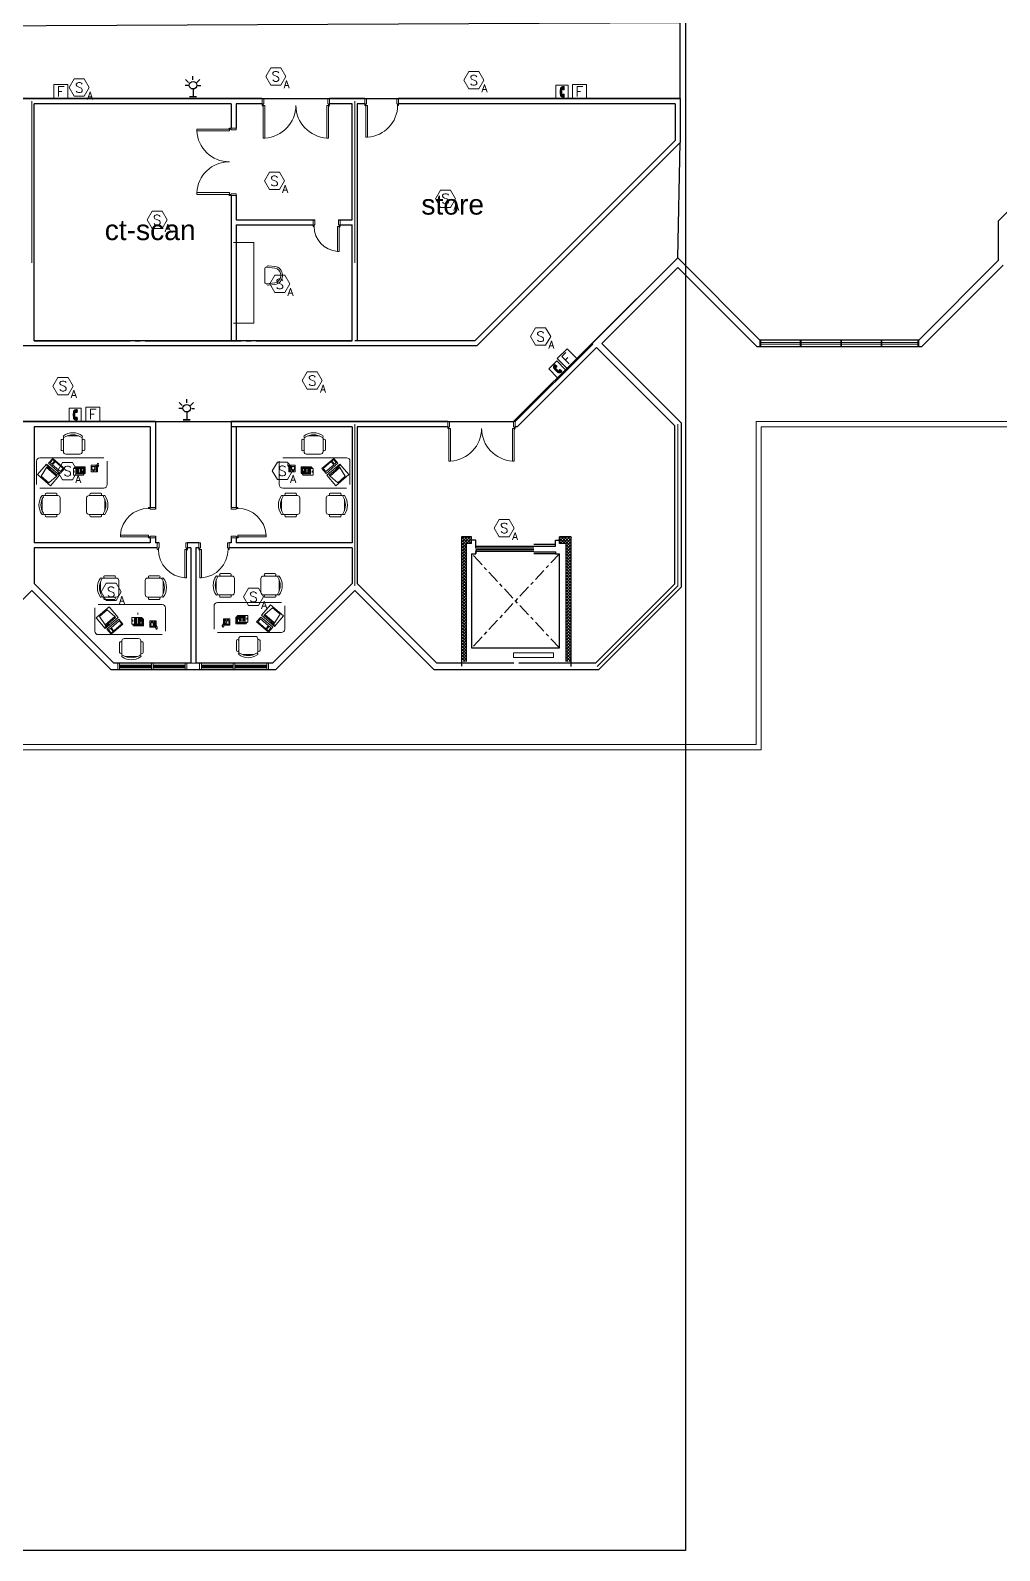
# Model space of a CAD drawing. Extents: x -15 to 256, y 0 to 403.
# Drawn here: x 74.96 to 103.76, y 312.72 to 357.9 of the extents above; entities that cross this region are included whole.
import ezdxf
from ezdxf.enums import TextEntityAlignment as Align

# ---------------------------------------------------------------- set-up
doc = ezdxf.new("R2010")
doc.units = 0
doc.header["$LTSCALE"] = 0.15
doc.linetypes.add('CENTERX2', pattern=[4, 2.5, -0.5, 0.5, -0.5])
doc.layers.get('0').update_dxf_attribs({"color": 252})
for name, color, linetype in [('0 fire alarm', 252, 'Continuous'), ('0 public aadress', 252, 'Continuous'), ('0 sockets', 252, 'Continuous'), ('bound', 252, 'Continuous'), ('d1', 252, 'Continuous')]:
    doc.layers.add(name, color=color, linetype=linetype)
for name, color, linetype, lineweight in [('anal', 252, 'Continuous', 20), ('DOOR', 252, 'Continuous', 20), ('elev', 252, 'Continuous', 9), ('FUR', 252, 'Continuous', 9), ('sofa', 252, 'Continuous', 9), ('T-FIRE-B', 4, 'Continuous', 0), ('T-TEXT', 2, 'Continuous', 0), ('wall', 252, 'Continuous', 30)]:
    doc.layers.add(name, color=color, linetype=linetype, lineweight=lineweight)
doc.styles.add('ROMANS', font='ROMANS.shx', dxfattribs={"width": 0.8})
doc.styles.add('TEXT-NFP', font='simplex.shx')

# ---------------------------------------------------------------- blocks, each defined once
blk = doc.blocks.new('CHAIR7')
for p, q in [((0, 9), (0, -9)), ((20, 12), (3, 12)), ((5.1, 15), (17.9, 15)), ((23, -7.4), (23, 7.4)), ((3, -12), (20, -12)), ((5.1, -15), (17.9, -15))]:
    blk.add_line(p, q)
for centre, radius, start, end in [((3, 9), 3, 90, 180), ((5.6, 13.5), 1.56, 73.7398, 286.2602), ((17.4, 13.5), 1.56, 253.7398, 106.2602), ((20, 9), 3, 62.4156, 90), ((22.3, 11.1), 1.1, 53.3099, 212.0274), ((4.8, 0), 19.6, 327.5758, 32.4242), ((7, 0), 20, 323.1301, 36.8699), ((3, -9), 3, 180, 270), ((5.6, -13.5), 1.56, 73.7398, 286.2602), ((17.4, -13.5), 1.56, 253.7398, 106.2602), ((20, -9), 3, 270, 297.5844), ((22.3, -11.1), 1.1, 147.9726, 306.6901)]:
    blk.add_arc(centre, radius, start, end)
blk = doc.blocks.new('RECTANG')
for p, q in [((1, 1), (0, 1)), ((0, 1), (0, 0)), ((1, 0), (1, 1)), ((0, 0), (1, 0))]:
    blk.add_line(p, q)
blk = doc.blocks.new('IBMAT', base_point=(61, 306))
for p, q in [((75, 307), (75, 306)), ((81, 307), (75, 307)), ((81, 306), (81, 307))]:
    blk.add_line(p, q)
at = {"xscale": 21, "yscale": 17, "zscale": 21}
blk.add_blockref('RECTANG', (61, 306), dxfattribs=at)
blk = doc.blocks.new('KEYBOARD', base_point=(60, 294))
for p, xscale, yscale, zscale in [((60, 294), 19, 8, 19), ((61, 295), 13, 5, 13), ((75, 295), 3, 5, 3)]:
    blk.add_blockref('RECTANG', p, dxfattribs=dict(xscale=xscale, yscale=yscale, zscale=zscale))
blk = doc.blocks.new('FNCOMP')
for p, q in [((-6.6, 16.2), (-8.5, 3.5)), ((-8.5, 3.5), (-8.5, 2)), ((8, 3.5), (-8.5, 3.5)), ((-8.5, 2), (8, 2)), ((6.1, 16.2), (-6.6, 16.2)), ((8, 3.5), (6.1, 16.2)), ((8, 2), (8, 3.5))]:
    blk.add_line(p, q)
at = {"xscale": 1.033846153846154, "yscale": 1.033846153846154, "zscale": 1.033846153846154}
for name, p in [('IBMAT', (-10.9, 0)), ('KEYBOARD', (-10, -10.5))]:
    blk.add_blockref(name, p, dxfattribs=at)
blk = doc.blocks.new('FNPHONE')
for p, q in [((-9.1, 0.2), (-9.7, 0)), ((-8.9, 0.6), (-9.5, 0.4)), ((-8.7, 1), (-9.3, 0.8)), ((-8.5, 1.4), (-9.1, 1.2)), ((-8.3, 1.8), (-8.9, 1.6)), ((-7.1, 0.6), (-7.5, -0.6)), ((-7.3, 6.5), (-7.3, 1.5)), ((-6.3, 6.5), (-6.3, 1.5)), ((-3.9, 4.8), (-3.9, 4.8)), ((-3.9, 3.9), (-3.9, 3.9)), ((-3.9, 3), (-3.9, 3)), ((-3.9, 2), (-3.9, 2)), ((-2.9, 4.8), (-2.9, 4.8)), ((-2.9, 3.9), (-2.9, 3.9)), ((-2.9, 3), (-2.9, 3)), ((-2.9, 2), (-2.9, 2)), ((-2, 4.8), (-2, 4.8)), ((-2, 3.9), (-2, 3.9)), ((-2, 3), (-2, 3)), ((-2, 2), (-2, 2)), ((-9.3, -0.2), (-9.9, -0.4)), ((-9.3, -0.6), (-9.9, -0.8)), ((-9.3, -1), (-9.9, -1.2)), ((-9.3, -1.4), (-9.9, -1.6)), ((-9.1, -1.8), (-9.7, -2)), ((-8.9, -2.2), (-9.5, -2.4)), ((-8.4, -2.5), (-9, -2.7)), ((-7.9, -2), (-8.5, -2.2)), ((-7.7, -1.6), (-8.3, -1.8)), ((-7.5, -1.2), (-8.1, -1.4)), ((-7.3, -0.8), (-7.9, -1))]:
    blk.add_line(p, q)
for centre, start, end in [((-6.8, 6.5), 298.4915, 241.5085), ((-6.8, 1.5), 118.4915, 61.5085)]:
    blk.add_arc(centre, 1.05, start, end)
for p, xscale, yscale, zscale in [((-8.2, 0), 8.20528234483245, 8.104073169521023, 8.20528234483245), ((-4.8, 1.3), 3.75, 4.375, 3.75), ((-4, 6.7), 2.03125, 0.46875, 2.03125)]:
    blk.add_blockref('RECTANG', p, dxfattribs=dict(xscale=xscale, yscale=yscale, zscale=zscale))
blk = doc.blocks.new('D90')
at = {"layer": 'DOOR'}
for points in [[(0.03, 0.2), (0.03, 1.04), (0.078, 1.04), (0.078, 0.2)], [(0.03, 0.2), (0, 0.2), (0, 0), (0.05, 0), (0.05, 0.15), (0.03, 0.15)], [(0.87, 0.2), (0.9, 0.2), (0.9, 0), (0.85, 0), (0.85, 0.15), (0.87, 0.15)]]:
    blk.add_lwpolyline(points, close=True, dxfattribs=at)
blk.add_circle((0.02, 0.21), 0.01, dxfattribs=at)
blk.add_arc((0.025, 0.197), 0.845, 0.2218, 86.3889, dxfattribs=at)
blk = doc.blocks.new('D100')
at = {"layer": 'DOOR'}
for points in [[(0.03, 0.2), (0.03, 1.14), (0.078, 1.14), (0.078, 0.2)], [(0.03, 0.2), (0, 0.2), (0, 0), (0.05, 0), (0.05, 0.15), (0.03, 0.15)], [(0.97, 0.2), (1, 0.2), (1, 0), (0.95, 0), (0.95, 0.15), (0.97, 0.15)]]:
    blk.add_lwpolyline(points, close=True, dxfattribs=at)
blk.add_circle((0.02, 0.21), 0.01, dxfattribs=at)
blk.add_arc((0.029, 0.2), 0.941, 0.0029, 86.9663, dxfattribs=at)
blk = doc.blocks.new('ARCH')
at = {"layer": 'wall'}
h = blk.add_hatch(dxfattribs=at)
h.set_pattern_fill('ANSI37', color=256, scale=0.02, style=0)
h.set_pattern_definition([(45, (-280.2, 3), (-0.044901281, 0.044901281), []), (135, (-280.2, 3), (-0.044901281, -0.044901281), [])])
h.paths.add_polyline_path([(91.036, 342.849), (90.684, 342.849), (90.684, 342.649), (90.886, 342.649), (90.886, 339.15), (91.036, 339.15)])
h.paths.add_polyline_path([(87.914, 342.649), (88.074, 342.649), (88.074, 342.849), (87.774, 342.849), (87.774, 339.15), (87.914, 339.15)])
at = {"layer": 'anal'}
for p, q in [((75, 351), (75, 355.8)), ((75, 355.8), (75, 351)), ((75, 351), (75, 355.8)), ((75, 355.8), (75, 351)), ((84.6, 355.8), (84.6, 351)), ((84.6, 351), (84.6, 355.8)), ((84.6, 355.8), (84.6, 351)), ((84.6, 351), (84.6, 355.8)), ((96.641, 348.7), (96.641, 348.5)), ((96.666, 348.7), (96.666, 348.5)), ((96.666, 348.625), (97.837, 348.625)), ((96.666, 348.625), (97.837, 348.625)), ((96.666, 348.575), (97.837, 348.575)), ((96.666, 348.575), (97.837, 348.575)), ((97.841, 348.7), (97.841, 348.5)), ((97.866, 348.7), (97.866, 348.5)), ((97.866, 348.625), (99.037, 348.625)), ((97.866, 348.625), (99.037, 348.625)), ((97.866, 348.575), (99.037, 348.575)), ((97.866, 348.575), (99.037, 348.575)), ((99.041, 348.7), (99.041, 348.5)), ((99.066, 348.7), (99.066, 348.5)), ((99.066, 348.625), (100.237, 348.625)), ((99.066, 348.625), (100.237, 348.625)), ((99.066, 348.575), (100.237, 348.575)), ((99.066, 348.575), (100.237, 348.575)), ((100.241, 348.7), (100.241, 348.5)), ((100.266, 348.7), (100.266, 348.5)), ((100.266, 348.625), (101.334, 348.625)), ((100.266, 348.575), (101.334, 348.575)), ((101.334, 348.7), (101.334, 348.5)), ((101.359, 348.7), (101.359, 348.5)), ((84.6, 341.4), (84.6, 346.2)), ((84.6, 346.2), (84.6, 341.4)), ((84.6, 341.4), (84.6, 346.2)), ((84.6, 346.2), (84.6, 341.4)), ((94.2, 346.2), (94.2, 341.4)), ((94.2, 341.4), (94.2, 346.2)), ((96.525, 346.275), (96.525, 339)), ((104.325, 346.275), (96.525, 346.275)), ((96.675, 346.125), (96.675, 339)), ((104.475, 346.125), (96.675, 346.125)), ((94.2, 341.4), (91.8, 339)), ((91.8, 339), (94.2, 341.4)), ((77.558, 339.1), (79.608, 339.1)), ((77.558, 339), (77.558, 339.1)), ((77.558, 339), (77.558, 338.9)), ((77.558, 338.9), (79.608, 338.9)), ((77.608, 339.1), (77.608, 338.9)), ((77.608, 339.04), (78.558, 339.04)), ((77.608, 339.015), (78.558, 339.015)), ((77.608, 339), (77.608, 338.9)), ((77.608, 338.985), (78.558, 338.985)), ((77.608, 338.96), (78.558, 338.96)), ((78.558, 339.1), (78.558, 338.9)), ((78.608, 339.1), (78.608, 338.9)), ((78.608, 339.04), (79.558, 339.04)), ((78.608, 339.015), (79.558, 339.015)), ((78.608, 338.985), (79.558, 338.985)), ((78.608, 338.96), (79.558, 338.96)), ((79.558, 339.1), (79.558, 338.9)), ((79.558, 339), (79.558, 338.9)), ((79.608, 339), (79.608, 339.1)), ((79.608, 339), (79.608, 338.9)), ((79.725, 339.1), (79.875, 339.1)), ((79.992, 339), (79.992, 339.1)), ((82.042, 339.1), (79.992, 339.1)), ((79.992, 339), (79.992, 338.9)), ((82.042, 338.9), (79.992, 338.9)), ((80.042, 339.1), (80.042, 338.9)), ((80.992, 339.04), (80.042, 339.04)), ((80.992, 339.015), (80.042, 339.015)), ((80.042, 339), (80.042, 338.9)), ((80.992, 338.985), (80.042, 338.985)), ((80.992, 338.96), (80.042, 338.96)), ((80.992, 339.1), (80.992, 338.9)), ((81.042, 339.1), (81.042, 338.9)), ((81.992, 339.04), (81.042, 339.04)), ((81.992, 339.015), (81.042, 339.015)), ((81.992, 338.985), (81.042, 338.985)), ((81.992, 338.96), (81.042, 338.96)), ((81.992, 339.1), (81.992, 338.9)), ((81.992, 339), (81.992, 338.9)), ((82.042, 339), (82.042, 339.1)), ((82.042, 339), (82.042, 338.9)), ((96.525, 339), (96.525, 336.675)), ((96.675, 339), (96.675, 336.525)), ((96.525, 336.675), (58.125, 336.675)), ((96.675, 336.525), (60, 336.525))]:
    blk.add_line(p, q, dxfattribs=at)
at = {"layer": 'bound', "color": 2}
blk.add_lwpolyline([(91.902, 377.348), (94.426, 377.348), (94.426, 312.722), (-14.994, 312.722), (-14.994, 377.09), (94.639, 377.09)], dxfattribs=at)
at = {"layer": 'd1', "ltscale": 0.5}
for p, q in [((89.926, 342.569), (88.198, 342.569)), ((88.198, 342.519), (88.198, 342.569)), ((89.926, 342.519), (88.198, 342.519)), ((89.924, 342.629), (90.564, 342.629)), ((89.924, 342.579), (90.564, 342.579)), ((90.564, 342.579), (90.564, 342.629)), ((89.926, 342.469), (88.198, 342.469)), ((88.198, 342.469), (88.198, 342.419)), ((89.926, 342.419), (88.198, 342.419)), ((89.924, 342.409), (90.564, 342.409)), ((89.924, 342.359), (90.564, 342.359)), ((90.564, 342.409), (90.564, 342.359))]:
    blk.add_line(p, q, dxfattribs=at)
at = {"layer": 'd1', "linetype": 'CENTERX2'}
for p, q in [((90.684, 342.349), (88.074, 339.55)), ((90.684, 339.55), (88.074, 342.349))]:
    blk.add_line(p, q, dxfattribs=at)
at = {"layer": 'DOOR'}
for p, q in [((87.419, 346.125), (87.399, 346.125)), ((89.369, 346.275), (89.319, 346.275)), ((89.339, 346.125), (89.319, 346.125))]:
    blk.add_line(p, q, dxfattribs=at)
for points in [[(81.88, 355.675), (81.85, 355.675), (81.85, 355.875), (81.9, 355.875), (81.9, 355.725), (81.88, 355.725)], [(81.88, 355.675), (81.88, 354.705), (81.93, 354.705), (81.93, 355.675)], [(83.82, 355.675), (83.82, 354.705), (83.77, 354.705), (83.77, 355.675)], [(83.82, 355.675), (83.85, 355.675), (83.85, 355.875), (83.8, 355.875), (83.8, 355.725), (83.82, 355.725)], [(80.875, 354.971), (79.905, 354.971), (79.905, 354.921), (80.875, 354.921)], [(80.875, 354.971), (80.875, 355.001), (81.075, 355.001), (81.075, 354.951), (80.925, 354.951), (80.925, 354.971)], [(80.875, 353.031), (79.905, 353.031), (79.905, 353.081), (80.875, 353.081)], [(80.875, 353.031), (80.875, 353.001), (81.075, 353.001), (81.075, 353.051), (80.925, 353.051), (80.925, 353.031)], [(83.394, 352.075), (83.364, 352.075), (83.364, 352.275), (83.414, 352.275), (83.414, 352.125), (83.394, 352.125)], [(84.134, 352.075), (84.134, 351.335), (84.086, 351.335), (84.086, 352.075)], [(84.134, 352.075), (84.164, 352.075), (84.164, 352.275), (84.114, 352.275), (84.114, 352.125), (84.134, 352.125)], [(87.399, 346.075), (87.369, 346.075), (87.369, 346.275), (87.419, 346.275), (87.419, 346.125), (87.399, 346.125)], [(87.399, 346.075), (87.399, 345.105), (87.449, 345.105), (87.449, 346.075)], [(89.339, 346.075), (89.339, 345.105), (89.289, 345.105), (89.289, 346.075)]]:
    blk.add_lwpolyline(points, close=True, dxfattribs=at)
for points in [[(89.319, 346.275), (89.319, 346.125)], [(89.339, 346.125), (89.339, 346.075), (89.369, 346.075), (89.369, 346.275)]]:
    blk.add_lwpolyline(points, dxfattribs=at)
for centre in [(81.87, 355.665), (83.83, 355.665), (80.865, 354.981), (80.865, 353.021), (84.144, 352.065), (87.389, 346.065), (89.349, 346.065)]:
    blk.add_circle(centre, 0.01, dxfattribs=at)
for centre, radius, start, end in [((81.88, 355.675), 0.971, 272.9508, 0), ((83.823, 355.675), 0.971, 180, 267.0492), ((80.875, 354.971), 0.971, 182.9508, 270), ((80.875, 353.029), 0.971, 90, 177.0492), ((84.134, 352.075), 0.74, 180, 266.2769), ((87.399, 346.075), 0.971, 272.9508, 0), ((89.342, 346.075), 0.971, 180, 267.0492)]:
    blk.add_arc(centre, radius, start, end, dxfattribs=at)
at = {"layer": 'elev'}
for p, q in [((89.313, 339.403), (89.313, 339.267)), ((90.511, 339.403), (89.313, 339.403)), ((90.511, 339.267), (90.511, 339.403)), ((89.313, 339.267), (90.511, 339.267))]:
    blk.add_line(p, q, dxfattribs=at)
at = {"layer": 'FUR'}
for p, q in [((81.925, 350.816), (81.925, 350.425)), ((81.979, 350.866), (82.221, 350.84)), ((82.04, 350.909), (82.227, 350.889)), ((82.4, 350.6), (82.4, 350.641)), ((82.45, 350.6), (82.45, 350.641)), ((81.979, 350.375), (82.221, 350.401)), ((82.04, 350.331), (82.227, 350.351))]:
    blk.add_line(p, q, dxfattribs=at)
for centre, radius, start, end in [((81.975, 350.816), 0.05, 85.0303, 180), ((82.035, 350.86), 0.05, 83.857, 180), ((82.2, 350.641), 0.2, 0, 83.857), ((82.2, 350.641), 0.25, 0, 83.857), ((81.975, 350.425), 0.05, 180, 274.9697), ((82.035, 350.381), 0.05, 180, 276.143), ((82.2, 350.6), 0.2, 276.143, 0), ((82.2, 350.6), 0.25, 276.143, 0)]:
    blk.add_arc(centre, radius, start, end, dxfattribs=at)
at = {"layer": 'sofa'}
for p, q in [((81, 351.6), (81.6, 351.6)), ((81.6, 351.6), (81.6, 349.2)), ((81.6, 349.2), (81, 349.2)), ((77.241, 344.403), (77.241, 345.098)), ((82.359, 344.403), (82.359, 345.098)), ((75.241, 344.303), (77.141, 344.303)), ((84.359, 344.303), (82.459, 344.303)), ((84.359, 344.303), (82.459, 344.303)), ((76.979, 340.839), (78.879, 340.839)), ((78.979, 340.739), (78.979, 340.045)), ((80.42, 340.801), (80.42, 340.106)), ((82.42, 340.901), (80.52, 340.901))]:
    blk.add_line(p, q, dxfattribs=at)
for points in [[(77.141, 345.198), (75.241, 345.198, 0.414214), (75.141, 345.098), (75.141, 344.403)], [(82.459, 345.198), (84.359, 345.198, -0.414214), (84.459, 345.098), (84.459, 344.403)], [(78.879, 339.945), (76.979, 339.945, -0.414214), (76.879, 340.045), (76.879, 340.739)], [(80.52, 340.006), (82.42, 340.006, 0.414214), (82.52, 340.106), (82.52, 340.801)]]:
    blk.add_lwpolyline(points, format="xyb", dxfattribs=at)
for points in [[(76.239, 344.686), (76.539, 344.686), (76.539, 344.886), (76.239, 344.886), (76.239, 344.686)], [(76.539, 344.711), (76.564, 344.711), (76.564, 344.911), (76.264, 344.911), (76.264, 344.886)], [(76.264, 344.761), (76.264, 344.811)], [(76.564, 344.736), (76.589, 344.736), (76.589, 344.936), (76.289, 344.936), (76.289, 344.911)], [(76.314, 344.711), (76.314, 344.861)], [(76.339, 344.711), (76.339, 344.861)], [(76.364, 344.711), (76.364, 344.861)], [(76.389, 344.711), (76.389, 344.861)], [(76.414, 344.711), (76.414, 344.761)], [(76.439, 344.711), (76.439, 344.861)], [(76.464, 344.711), (76.464, 344.861)], [(76.489, 344.711), (76.489, 344.861)], [(76.514, 344.711), (76.514, 344.811)], [(83.036, 344.736), (83.011, 344.736), (83.011, 344.936), (83.311, 344.936), (83.311, 344.911)], [(83.061, 344.711), (83.036, 344.711), (83.036, 344.911), (83.336, 344.911), (83.336, 344.886)], [(83.361, 344.686), (83.061, 344.686), (83.061, 344.886), (83.361, 344.886), (83.361, 344.686)], [(83.086, 344.711), (83.086, 344.811)], [(83.111, 344.711), (83.111, 344.861)], [(83.136, 344.711), (83.136, 344.861)], [(83.161, 344.711), (83.161, 344.861)], [(83.186, 344.711), (83.186, 344.761)], [(83.211, 344.711), (83.211, 344.861)], [(83.236, 344.711), (83.236, 344.861)], [(83.261, 344.711), (83.261, 344.861)], [(83.286, 344.711), (83.286, 344.861)], [(83.336, 344.761), (83.336, 344.811)], [(77.978, 340.456), (78.278, 340.456), (78.278, 340.256), (77.978, 340.256), (77.978, 340.456)], [(78.278, 340.431), (78.303, 340.431), (78.303, 340.231), (78.003, 340.231), (78.003, 340.256)], [(78.003, 340.381), (78.003, 340.331)], [(78.303, 340.406), (78.328, 340.406), (78.328, 340.206), (78.028, 340.206), (78.028, 340.231)], [(78.053, 340.431), (78.053, 340.281)], [(78.078, 340.431), (78.078, 340.281)], [(78.103, 340.431), (78.103, 340.281)], [(78.128, 340.431), (78.128, 340.281)], [(78.153, 340.597), (78.153, 340.547)], [(78.178, 340.431), (78.178, 340.281)], [(78.203, 340.431), (78.203, 340.281)], [(78.228, 340.431), (78.228, 340.281)], [(78.253, 340.431), (78.253, 340.331)], [(81.096, 340.468), (81.071, 340.468), (81.071, 340.268), (81.371, 340.268), (81.371, 340.293)], [(81.121, 340.493), (81.096, 340.493), (81.096, 340.293), (81.396, 340.293), (81.396, 340.318)], [(81.421, 340.518), (81.121, 340.518), (81.121, 340.318), (81.421, 340.318), (81.421, 340.518)], [(81.146, 340.493), (81.146, 340.393)], [(81.171, 340.493), (81.171, 340.343)], [(81.196, 340.493), (81.196, 340.343)], [(81.221, 340.493), (81.221, 340.343)], [(81.246, 340.493), (81.246, 340.443)], [(81.271, 340.493), (81.271, 340.343)], [(81.296, 340.493), (81.296, 340.343)], [(81.321, 340.493), (81.321, 340.343)], [(81.346, 340.493), (81.346, 340.343)], [(81.396, 340.443), (81.396, 340.393)]]:
    blk.add_lwpolyline(points, dxfattribs=at)
for centre, start, end in [((77.141, 344.403), 270, 0), ((82.459, 344.403), 180, 270), ((82.459, 344.403), 180, 270), ((78.879, 340.739), 0, 90), ((80.52, 340.801), 90, 180)]:
    blk.add_arc(centre, 0.1, start, end, dxfattribs=at)
at = {"layer": 'wall'}
for p, q in [((75.593, 355.875), (73.139, 355.875)), ((81.839, 355.875), (74.925, 355.875)), ((80.925, 355.725), (75.075, 355.725)), ((75.075, 348.675), (75.075, 355.725)), ((75.075, 348.675), (75.075, 355.725)), ((80.925, 355.725), (80.925, 355.001)), ((81.075, 355.725), (81.075, 355.001)), ((81.85, 355.725), (81.075, 355.725)), ((84.675, 355.875), (83.85, 355.875)), ((84.525, 355.725), (83.85, 355.725)), ((84.904, 355.875), (84, 355.875)), ((84.525, 352.275), (84.525, 355.725)), ((84.675, 355.725), (84.675, 348.675)), ((84.904, 355.725), (84.675, 355.725)), ((94.275, 355.875), (85.904, 355.875)), ((94.125, 355.725), (85.904, 355.725)), ((94.125, 355.725), (94.125, 354.631)), ((94.275, 355.875), (94.275, 354.569)), ((94.125, 354.631), (88.169, 348.675)), ((94.275, 354.569), (88.231, 348.525)), ((106.169, 354.675), (103.725, 352.231)), ((80.925, 353.001), (80.925, 348.675)), ((81.075, 353.001), (81.075, 352.275)), ((81.075, 352.275), (83.414, 352.275)), ((81.075, 352.125), (81.075, 348.675)), ((81.075, 352.125), (83.364, 352.125)), ((84.114, 352.275), (84.525, 352.275)), ((84.164, 352.125), (84.525, 352.125)), ((84.525, 348.675), (84.525, 352.125)), ((103.725, 352.231), (103.725, 351.066)), ((94.2, 351.141), (91.659, 348.6)), ((96.641, 348.7), (94.2, 351.141)), ((103.725, 351.066), (101.359, 348.7)), ((94.2, 350.859), (91.941, 348.6)), ((96.559, 348.5), (94.2, 350.859)), ((103.866, 350.925), (101.441, 348.5)), ((82.275, 348.525), (55.724, 348.525)), ((84.525, 348.525), (65.431, 348.525)), ((80.925, 348.675), (75.075, 348.675)), ((75.075, 348.675), (77.925, 348.675)), ((78.225, 348.675), (75.075, 348.675)), ((78.225, 348.675), (75.075, 348.675)), ((78.075, 348.675), (78.225, 348.675)), ((81.525, 348.675), (78.375, 348.675)), ((81.525, 348.675), (78.375, 348.675)), ((78.375, 348.675), (81.225, 348.675)), ((84.525, 348.675), (81.075, 348.675)), ((81.375, 348.675), (81.525, 348.675)), ((84.525, 348.675), (81.675, 348.675)), ((81.675, 348.675), (84.525, 348.675)), ((82.125, 348.675), (81.675, 348.675)), ((88.169, 348.675), (84.6, 348.675)), ((88.231, 348.525), (84.6, 348.525)), ((91.676, 348.582), (89.369, 346.275)), ((91.782, 348.476), (89.431, 346.125)), ((91.659, 348.6), (91.676, 348.582)), ((91.782, 348.476), (94.1, 346.159)), ((91.941, 348.6), (94.3, 346.241)), ((101.441, 348.5), (96.559, 348.5)), ((101.359, 348.7), (96.641, 348.7)), ((101.359, 348.7), (96.641, 348.7)), ((101.359, 348.7), (96.641, 348.7)), ((78.675, 346.275), (71.325, 346.275)), ((78.525, 346.125), (75.075, 346.125)), ((75.075, 346.125), (75.075, 342.675)), ((78.525, 346.125), (78.525, 343.726)), ((78.675, 346.275), (78.675, 343.676)), ((86.925, 346.275), (80.925, 346.275)), ((80.925, 346.275), (80.925, 343.726)), ((84.525, 346.125), (80.925, 346.125)), ((81.075, 346.125), (81.075, 343.726)), ((84.525, 346.125), (84.525, 342.675)), ((84.675, 346.125), (84.675, 342.675)), ((87.369, 346.125), (84.675, 346.125)), ((87.369, 346.275), (86.4, 346.275)), ((87.369, 346.125), (86.4, 346.125)), ((89.431, 346.125), (89.369, 346.125)), ((94.1, 346.159), (94.1, 342.675)), ((94.3, 346.241), (94.3, 341.359)), ((78.525, 342.675), (75.075, 342.675)), ((75.075, 342.525), (75.075, 341.466)), ((78.734, 342.525), (75.075, 342.525)), ((78.525, 342.826), (78.525, 342.675)), ((78.675, 342.876), (78.675, 342.675)), ((78.784, 342.675), (78.675, 342.675)), ((78.784, 342.525), (78.764, 342.525)), ((79.966, 342.675), (79.634, 342.675)), ((79.725, 342.525), (79.634, 342.525)), ((79.725, 342.525), (79.725, 339.1)), ((79.875, 342.525), (79.875, 339.1)), ((79.966, 342.525), (79.875, 342.525)), ((80.925, 342.675), (80.866, 342.675)), ((84.525, 342.525), (80.866, 342.525)), ((80.925, 342.826), (80.925, 342.675)), ((81.075, 342.826), (81.075, 342.675)), ((84.525, 342.675), (81.075, 342.675)), ((84.525, 342.525), (84.525, 341.466)), ((84.675, 342.689), (84.675, 341.466)), ((88.074, 342.849), (87.774, 342.849)), ((87.774, 342.849), (87.774, 339.005)), ((87.914, 342.649), (87.914, 339.15)), ((88.074, 342.649), (87.914, 342.649)), ((88.074, 342.649), (88.074, 342.849)), ((88.194, 342.749), (88.074, 342.749)), ((88.194, 342.569), (88.194, 342.749)), ((90.564, 342.639), (90.564, 342.749)), ((90.564, 342.749), (90.684, 342.749)), ((90.684, 342.649), (90.684, 342.849)), ((90.684, 342.649), (90.684, 342.849)), ((91.036, 342.849), (90.684, 342.849)), ((91.036, 342.849), (90.684, 342.849)), ((90.888, 342.649), (90.684, 342.649)), ((90.886, 342.649), (90.684, 342.649)), ((90.886, 339.15), (90.886, 342.649)), ((91.036, 339), (91.036, 342.849)), ((94.1, 342.686), (94.1, 341.441)), ((88.074, 342.349), (88.074, 339.55)), ((88.074, 342.349), (88.194, 342.349)), ((88.194, 342.349), (88.194, 342.42)), ((88.194, 342.409), (88.194, 342.349)), ((90.564, 342.349), (90.684, 342.349)), ((90.684, 339.55), (90.684, 342.349)), ((75, 341.259), (72.641, 338.9)), ((77.359, 338.9), (75, 341.259)), ((77.441, 339.1), (75.075, 341.466)), ((84.525, 341.466), (82.159, 339.1)), ((84.6, 341.259), (82.241, 338.9)), ((86.959, 338.9), (84.6, 341.259)), ((87.041, 339.1), (84.675, 341.466)), ((94.1, 341.441), (91.759, 339.1)), ((94.3, 341.359), (91.841, 338.9)), ((88.074, 339.55), (90.684, 339.55)), ((82.241, 338.9), (77.359, 338.9)), ((82.241, 338.9), (77.359, 338.9)), ((79.725, 339.1), (77.441, 339.1)), ((79.725, 339.1), (77.441, 339.1)), ((82.159, 339.1), (79.875, 339.1)), ((82.159, 339.1), (79.875, 339.1)), ((91.841, 338.9), (86.959, 338.9)), ((89.325, 339.1), (87.041, 339.1)), ((91.759, 339.1), (89.475, 339.1))]:
    blk.add_line(p, q, dxfattribs=at)
at = {"layer": 'anal', "xscale": -1, "rotation": 180}
blk.add_blockref('D100', (84.904, 355.875), dxfattribs=at)
at = {"layer": 'DOOR'}
for p, rotation in [((78.675, 342.826), 90), ((79.634, 342.675), 180)]:
    blk.add_blockref('D90', p, dxfattribs=dict(at, rotation=rotation))
at = {"layer": 'DOOR', "xscale": -1}
for p, rotation in [((80.925, 342.826), 270), ((79.966, 342.675), 180)]:
    blk.add_blockref('D90', p, dxfattribs=dict(at, rotation=rotation))
at = {"layer": 'sofa'}
for name, p, xscale, yscale, zscale, rotation in [('CHAIR7', (76.224, 345.312), 0.0234375, 0.0234375, 0.0234375, 90), ('CHAIR7', (83.376, 345.312), -0.0234375, 0.0234375, 0.0234375, 270), ('FNCOMP', (75.636, 344.85), 0.02343749999997079, 0.02343749999997079, 0.02343749999997079, 139.3987053547845), ('FNCOMP', (83.964, 344.85), -0.02343749999997079, 0.0234375, 0.0234375, 220.6012946452155), ('FNPHONE', (76.768, 344.977), 0.0234375, 0.0234375, 0.0234375, 180), ('FNPHONE', (82.832, 344.977), -0.0234375, 0.0234375, 0.0234375, 180), ('CHAIR7', (75.847, 343.798), 0.0234375, 0.0234375, 0.0234375, 180), ('CHAIR7', (76.634, 343.798), -0.0234375, 0.0234375, 0.0234375, 180), ('CHAIR7', (82.966, 343.798), 0.0234375, 0.0234375, 0.0234375, 180), ('CHAIR7', (83.753, 343.798), -0.0234375, 0.0234375, 0.0234375, 180), ('FNCOMP', (77.375, 340.293), -0.02343749999997079, 0.0234375, 0.0234375, 40.60129464521547), ('FNCOMP', (82.024, 340.355), 0.02343749999997079, 0.02343749999997079, 0.02343749999997079, 319.3987053547845), ('CHAIR7', (77.963, 339.83), -0.0234375, 0.0234375, 0.0234375, 90), ('CHAIR7', (81.436, 339.892), 0.0234375, 0.0234375, 0.0234375, 270)]:
    blk.add_blockref(name, p, dxfattribs=dict(at, xscale=xscale, yscale=yscale, zscale=zscale, rotation=rotation))
at = {"layer": 'sofa', "yscale": 0.0234375, "zscale": 0.0234375}
for name, p, xscale in [('CHAIR7', (77.586, 341.344), -0.0234375), ('CHAIR7', (78.373, 341.344), 0.0234375), ('CHAIR7', (81.026, 341.406), -0.0234375), ('CHAIR7', (81.813, 341.406), 0.0234375), ('FNPHONE', (78.507, 340.165), -0.0234375), ('FNPHONE', (80.892, 340.227), 0.0234375)]:
    blk.add_blockref(name, p, dxfattribs=dict(at, xscale=xscale))
at = {"layer": 'd1', "char_height": 0.6, "attachment_point": 1}
for s, insert, width in [('{\\fArial|b0|i0|c0|p34;store}', (86.58, 353.029), 6.0636), ('{\\fArial|b0|i0|c0|p34;ct-scan}', (77.17, 352.271), 2.4256)]:
    blk.add_mtext(s, dxfattribs=dict(at, insert=insert, width=width))
blk = doc.blocks.new('dressable smoke detectore above false ceiling')
blk.add_lwpolyline([(200, 0), (100, 173), (-100, 173), (-200, 0), (-100, -173), (100, -173)], close=True)
at = {"layer": 'T-TEXT', "style": 'ROMANS'}
blk.add_attdef('S', text='', height=200, dxfattribs=at).set_placement((0, 0, 0), align=Align.MIDDLE)
blk.add_attdef('A', text='', height=150, dxfattribs=at).set_placement((215, -161), align=Align.MIDDLE_CENTER)
blk = doc.blocks.new('*U107')
blk.add_lwpolyline([(-140, -280), (140, -280), (140, 0), (-140, 0)], close=True)
at = {"layer": 'T-TEXT', "style": 'TEXT-NFP'}
blk.add_attdef('F', text='', height=200, dxfattribs=at).set_placement((0, -140, 0), align=Align.MIDDLE)
blk = doc.blocks.new('*U60')
h = blk.add_hatch(color=256)
h.dxf.hatch_style = 1
edge = h.paths.add_edge_path()
edge.add_arc((33, 257), 14.1, 13.6021, 92.3161)
edge.add_line((32, 271), (11, 271))
edge.add_arc((13, 231), 40.2, 92.7442, 154.2215)
edge.add_arc((-28, 250), 4.89, 309.2722, 334.2215, ccw=False)
edge.add_arc((-64, 281), 52.1, 306.6096, 318.7251, ccw=False)
edge.add_arc((-30, 235), 4.89, 115.3605, 167.8134)
edge.add_arc((352, 152), 396, 167.8076, 180.2975)
edge.add_arc((348, 148), 392, 179.7012, 192.2669)
edge.add_arc((-30, 66), 4.89, 193.2566, 244.6491)
edge.add_arc((-67, 18), 54.9, 39.8251, 51.6228, ccw=False)
edge.add_arc((-28, 50), 4.89, 25.7785, 50.7278, ccw=False)
edge.add_arc((13, 69), 40.2, 205.7785, 267.2558)
edge.add_line((11, 29), (32, 29))
edge.add_arc((33, 43), 14.1, 267.6839, 346.3979)
edge.add_arc((-161, 67), 209, 352.6045, 365.9008)
edge.add_arc((13, 87), 34.4, 1.9401, 17.7739)
edge.add_arc((41, 96), 4.89, 18.4909, 87.0716)
edge.add_arc((30, 28), 74.3, 81.4234, 109.9904)
edge.add_arc((2, 102), 4.89, 250.3513, 295.2423, ccw=False)
edge.add_arc((1, 106), 8.65, 174.514, 266.9586, ccw=False)
edge.add_arc((-1022, 147), 1015, 357.7161, 360.1614)
edge.add_arc((-1022, 153), 1015, 359.8386, 362.2839)
edge.add_arc((3, 194), 10.1, 100.6325, 185.9952, ccw=False)
edge.add_arc((2, 200), 4.89, 64.7577, 109.6487, ccw=False)
edge.add_arc((33, 273), 75, 247.791, 276.6818)
edge.add_arc((41, 204), 4.89, 279.9761, 341.5091)
edge.add_arc((13, 213), 34.4, 342.2261, 358.0599)
edge.add_arc((-161, 233), 209, 354.0992, 367.3955)
for p, q in [((137, 300), (-137, 300)), ((-137, 300), (-137, 0)), ((-137, 0), (137, 0)), ((137, 0), (137, 300))]:
    blk.add_line(p, q)
blk.add_lwpolyline([(46, 260, 0.357628), (32, 271), (11, 271, 0.27487), (-23, 248, -0.109294), (-24, 247, -0.052913), (-33, 239, 0.232951), (-35, 236, 0.054551), (-44, 150, 0.054883), (-35, 65, 0.228078), (-33, 61, -0.051523), (-24, 53, -0.109294), (-23, 52, 0.27487), (11, 29), (32, 29, 0.357628), (46, 40, 0.058081), (47, 88, 0.069198), (45, 98, 0.308503), (41, 101, 0.125296), (4, 97, -0.198418), (1, 97, -0.426767), (-7, 107, 0.01067), (-7, 150, 0.01067), (-7, 193, -0.390702), (1, 204, -0.198418), (4, 204, 0.126732), (42, 199, 0.275132), (45, 202, 0.069198), (47, 212, 0.058081)], format="xyb", close=True)
blk = doc.blocks.new('strobe light')
at = {"color": 1}
for p, q in [((-90, 325), (-148, 383)), ((-1, 374), (-1, 450)), ((135, 380), (75, 321)), ((-99, 262), (-155, 262)), ((71, 35), (-71, 35)), ((71, 0), (-71, 0)), ((0, 193), (0, 35)), ((99, 262), (155, 262))]:
    blk.add_line(p, q, dxfattribs=at)
blk.add_circle((0, 269), 75.9, dxfattribs=at)

msp = doc.modelspace()

# ---------------------------------------------------------------- linework, layer by layer
at = {"layer": '0 public aadress', "color": 3}
msp.add_lwpolyline([(43.759, 329.5), (46.125, 331.866), (46.125, 346.275), (87.369, 346.275), (89.319, 346.275), (94.2, 351.141), (94.275, 354.569), (88.231, 348.525), (46.125, 348.525), (46.125, 355.875), (94.275, 355.875), (94.275, 358.125), (46.125, 357.905), (46.125, 367.875), (65.325, 367.875), (65.325, 375.075), (74.925, 375.075), (74.925, 377.09)], dxfattribs=at)

# ---------------------------------------------------------------- block references
at = {"layer": '0 fire alarm', "color": 3, "xscale": 0.001488, "yscale": 0.001488, "zscale": 0.001488}
for p in [(79.795, 355.875), (79.608, 346.275)]:
    msp.add_blockref('strobe light', p, dxfattribs=at)
at = {"layer": '0 sockets', "color": 3}
msp.add_blockref('ARCH', (0, 0), dxfattribs=at)
at = {"layer": 'T-FIRE-B', "xscale": 0.001487761816891826, "yscale": 0.001487761816891826, "zscale": 0.001487761816891826}
for name, p, values in [('dressable smoke detectore above false ceiling', (82.256, 356.538), {'S': 'S', 'A': 'A'}), ('dressable smoke detectore above false ceiling', (88.135, 356.422), {'S': 'S', 'A': 'A'}), ('*U107', (75.862, 356.292), {'F': 'F'}), ('dressable smoke detectore above false ceiling', (76.415, 356.204), {'S': 'S', 'A': 'A'}), ('*U107', (91.275, 356.292), {'F': 'F'}), ('dressable smoke detectore above false ceiling', (82.213, 353.43), {'S': 'S', 'A': 'A'}), ('dressable smoke detectore above false ceiling', (87.301, 352.901), {'S': 'S', 'A': 'A'}), ('dressable smoke detectore above false ceiling', (78.727, 352.271), {'S': 'S', 'A': 'A'}), ('dressable smoke detectore above false ceiling', (82.371, 350.368), {'S': 'S', 'A': 'A'}), ('dressable smoke detectore above false ceiling', (90.125, 348.802), {'S': 'S', 'A': 'A'}), ('dressable smoke detectore above false ceiling', (75.931, 347.334), {'S': 'S', 'A': 'A'}), ('dressable smoke detectore above false ceiling', (83.338, 347.496), {'S': 'S', 'A': 'A'}), ('*U107', (76.815, 346.703), {'F': 'F'}), ('dressable smoke detectore above false ceiling', (76.066, 344.807), {'S': 'S', 'A': 'A'}), ('dressable smoke detectore above false ceiling', (82.449, 344.812), {'S': 'S', 'A': 'A'}), ('dressable smoke detectore above false ceiling', (89.044, 343.113), {'S': 'S', 'A': 'A'}), ('dressable smoke detectore above false ceiling', (77.362, 341.215), {'S': 'S', 'A': 'A'}), ('dressable smoke detectore above false ceiling', (81.59, 341.066), {'S': 'S', 'A': 'A'})]:
    msp.add_blockref(name, p, dxfattribs=at).add_auto_attribs(values)
at = {"layer": 'T-FIRE-B', "xscale": 0.001326103487042799, "yscale": 0.001326103487042799, "zscale": 0.001326103487042799}
for p in [(90.762, 355.877), (76.294, 346.279)]:
    msp.add_blockref('*U60', p, dxfattribs=at)
at = {"layer": 'T-FIRE-B', "xscale": 0.001487761816891826, "yscale": 0.001487761816891826, "zscale": 0.001487761816891826, "rotation": 44.91391863627783}
msp.add_blockref('*U107', (90.762, 348.296), dxfattribs=at).add_auto_attribs({'F': 'F'})
at = {"layer": 'T-FIRE-B', "xscale": 0.001239481751844911, "yscale": 0.001239481751844911, "zscale": 0.001239481751844911, "rotation": 44.91391863627736}
msp.add_blockref('*U60', (90.746, 347.698), dxfattribs=at)

doc.saveas('drawing.dxf')
